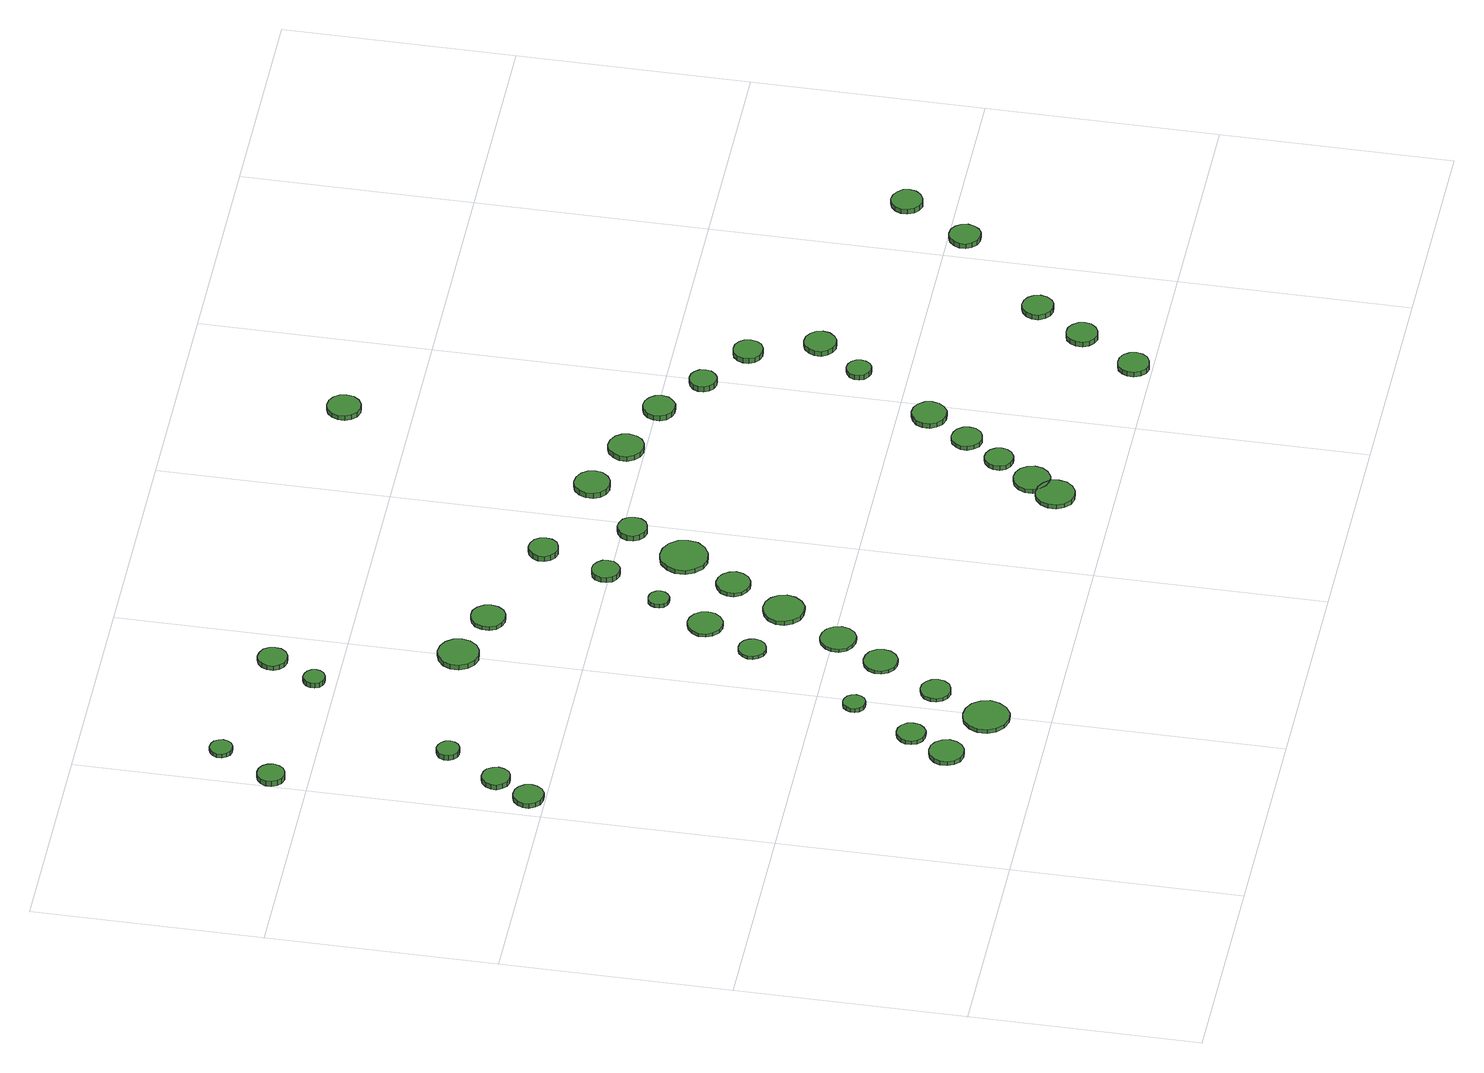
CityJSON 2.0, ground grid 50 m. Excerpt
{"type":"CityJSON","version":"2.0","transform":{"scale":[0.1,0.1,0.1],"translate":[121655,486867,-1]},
"CityObjects":{
"tree1":{"type":"SolitaryVegetationObject","attributes":{"function":"something"},"geometry":[{"type":"MultiSurface","lod":"1","boundaries":[[[0,1,2,3,4,5,6,7,8,9,10,11,12,13,14]],[[15,16,17,18,19,20,21,22,23,24,25,26,27,28,29]],[[0,29,28,1]],[[1,28,27,2]],[[2,27,26,3]],[[3,26,25,4]],[[4,25,24,5]],[[5,24,23,6]],[[6,23,22,7]],[[7,22,21,8]],[[8,21,20,9]],[[9,20,19,10]],[[10,19,18,11]],[[11,18,17,12]],[[12,17,16,13]],[[13,16,15,14]],[[14,15,29,0]]]}]},
"tree2":{"type":"SolitaryVegetationObject","attributes":{"function":"something"},"geometry":[{"type":"MultiSurface","lod":"1","boundaries":[[[30,31,32,33,34,35,36,37,38,39,40,41,42,43,44]],[[45,46,47,48,49,50,51,52,53,54,55,56,57,58,59]],[[30,59,58,31]],[[31,58,57,32]],[[32,57,56,33]],[[33,56,55,34]],[[34,55,54,35]],[[35,54,53,36]],[[36,53,52,37]],[[37,52,51,38]],[[38,51,50,39]],[[39,50,49,40]],[[40,49,48,41]],[[41,48,47,42]],[[42,47,46,43]],[[43,46,45,44]],[[44,45,59,30]]]}]},
"tree3":{"type":"SolitaryVegetationObject","attributes":{"function":"something"},"geometry":[{"type":"MultiSurface","lod":"1","boundaries":[[[60,61,62,63,64,65,66,67,68,69,70,71,72,73,74]],[[75,76,77,78,79,80,81,82,83,84,85,86,87,88,89]],[[60,89,88,61]],[[61,88,87,62]],[[62,87,86,63]],[[63,86,85,64]],[[64,85,84,65]],[[65,84,83,66]],[[66,83,82,67]],[[67,82,81,68]],[[68,81,80,69]],[[69,80,79,70]],[[70,79,78,71]],[[71,78,77,72]],[[72,77,76,73]],[[73,76,75,74]],[[74,75,89,60]]]}]},
"tree4":{"type":"SolitaryVegetationObject","attributes":{"function":"something"},"geometry":[{"type":"MultiSurface","lod":"1","boundaries":[[[90,91,92,93,94,95,96,97,98,99,100,101,102,103,104]],[[105,106,107,108,109,110,111,112,113,114,115,116,117,118,119]],[[90,119,118,91]],[[91,118,117,92]],[[92,117,116,93]],[[93,116,115,94]],[[94,115,114,95]],[[95,114,113,96]],[[96,113,112,97]],[[97,112,111,98]],[[98,111,110,99]],[[99,110,109,100]],[[100,109,108,101]],[[101,108,107,102]],[[102,107,106,103]],[[103,106,105,104]],[[104,105,119,90]]]}]},
"tree5":{"type":"SolitaryVegetationObject","attributes":{"function":"something"},"geometry":[{"type":"MultiSurface","lod":"1","boundaries":[[[120,121,122,123,124,125,126,127,128,129,130,131,132,133,134]],[[135,136,137,138,139,140,141,142,143,144,145,146,147,148,149]],[[120,149,148,121]],[[121,148,147,122]],[[122,147,146,123]],[[123,146,145,124]],[[124,145,144,125]],[[125,144,143,126]],[[126,143,142,127]],[[127,142,141,128]],[[128,141,140,129]],[[129,140,139,130]],[[130,139,138,131]],[[131,138,137,132]],[[132,137,136,133]],[[133,136,135,134]],[[134,135,149,120]]]}]},
"tree6":{"type":"SolitaryVegetationObject","attributes":{"function":"something"},"geometry":[{"type":"MultiSurface","lod":"1","boundaries":[[[150,151,152,153,154,155,156,157,158,159,160,161,162,163,164]],[[165,166,167,168,169,170,171,172,173,174,175,176,177,178,179]],[[150,179,178,151]],[[151,178,177,152]],[[152,177,176,153]],[[153,176,175,154]],[[154,175,174,155]],[[155,174,173,156]],[[156,173,172,157]],[[157,172,171,158]],[[158,171,170,159]],[[159,170,169,160]],[[160,169,168,161]],[[161,168,167,162]],[[162,167,166,163]],[[163,166,165,164]],[[164,165,179,150]]]}]},
"tree7":{"type":"SolitaryVegetationObject","attributes":{"function":"something"},"geometry":[{"type":"MultiSurface","lod":"1","boundaries":[[[180,181,182,183,184,185,186,187,188,189,190,191,192,193,194]],[[195,196,197,198,199,200,201,202,203,204,205,206,207,208,209]],[[180,209,208,181]],[[181,208,207,182]],[[182,207,206,183]],[[183,206,205,184]],[[184,205,204,185]],[[185,204,203,186]],[[186,203,202,187]],[[187,202,201,188]],[[188,201,200,189]],[[189,200,199,190]],[[190,199,198,191]],[[191,198,197,192]],[[192,197,196,193]],[[193,196,195,194]],[[194,195,209,180]]]}]},
"tree8":{"type":"SolitaryVegetationObject","attributes":{"function":"something"},"geometry":[{"type":"MultiSurface","lod":"1","boundaries":[[[210,211,212,213,214,215,216,217,218,219,220,221,222,223,224]],[[225,226,227,228,229,230,231,232,233,234,235,236,237,238,239]],[[210,239,238,211]],[[211,238,237,212]],[[212,237,236,213]],[[213,236,235,214]],[[214,235,234,215]],[[215,234,233,216]],[[216,233,232,217]],[[217,232,231,218]],[[218,231,230,219]],[[219,230,229,220]],[[220,229,228,221]],[[221,228,227,222]],[[222,227,226,223]],[[223,226,225,224]],[[224,225,239,210]]]}]},
"tree9":{"type":"SolitaryVegetationObject","attributes":{"function":"something"},"geometry":[{"type":"MultiSurface","lod":"1","boundaries":[[[240,241,242,243,244,245,246,247,248,249,250,251,252,253,254]],[[255,256,257,258,259,260,261,262,263,264,265,266,267,268,269]],[[240,269,268,241]],[[241,268,267,242]],[[242,267,266,243]],[[243,266,265,244]],[[244,265,264,245]],[[245,264,263,246]],[[246,263,262,247]],[[247,262,261,248]],[[248,261,260,249]],[[249,260,259,250]],[[250,259,258,251]],[[251,258,257,252]],[[252,257,256,253]],[[253,256,255,254]],[[254,255,269,240]]]}]},
"tree10":{"type":"SolitaryVegetationObject","attributes":{"function":"something"},"geometry":[{"type":"MultiSurface","lod":"1","boundaries":[[[270,271,272,273,274,275,276,277,278,279,280,281,282,283,284]],[[285,286,287,288,289,290,291,292,293,294,295,296,297,298,299]],[[270,299,298,271]],[[271,298,297,272]],[[272,297,296,273]],[[273,296,295,274]],[[274,295,294,275]],[[275,294,293,276]],[[276,293,292,277]],[[277,292,291,278]],[[278,291,290,279]],[[279,290,289,280]],[[280,289,288,281]],[[281,288,287,282]],[[282,287,286,283]],[[283,286,285,284]],[[284,285,299,270]]]}]},
"tree11":{"type":"SolitaryVegetationObject","attributes":{"function":"something"},"geometry":[{"type":"MultiSurface","lod":"1","boundaries":[[[300,301,302,303,304,305,306,307,308,309,310,311,312,313,314]],[[315,316,317,318,319,320,321,322,323,324,325,326,327,328,329]],[[300,329,328,301]],[[301,328,327,302]],[[302,327,326,303]],[[303,326,325,304]],[[304,325,324,305]],[[305,324,323,306]],[[306,323,322,307]],[[307,322,321,308]],[[308,321,320,309]],[[309,320,319,310]],[[310,319,318,311]],[[311,318,317,312]],[[312,317,316,313]],[[313,316,315,314]],[[314,315,329,300]]]}]},
"tree12":{"type":"SolitaryVegetationObject","attributes":{"function":"something"},"geometry":[{"type":"MultiSurface","lod":"1","boundaries":[[[330,331,332,333,334,335,336,337,338,339,340,341,342,343,344]],[[345,346,347,348,349,350,351,352,353,354,355,356,357,358,359]],[[330,359,358,331]],[[331,358,357,332]],[[332,357,356,333]],[[333,356,355,334]],[[334,355,354,335]],[[335,354,353,336]],[[336,353,352,337]],[[337,352,351,338]],[[338,351,350,339]],[[339,350,349,340]],[[340,349,348,341]],[[341,348,347,342]],[[342,347,346,343]],[[343,346,345,344]],[[344,345,359,330]]]}]},
"tree13":{"type":"SolitaryVegetationObject","attributes":{"function":"something"},"geometry":[{"type":"MultiSurface","lod":"1","boundaries":[[[360,361,362,363,364,365,366,367,368,369,370,371,372,373,374]],[[375,376,377,378,379,380,381,382,383,384,385,386,387,388,389]],[[360,389,388,361]],[[361,388,387,362]],[[362,387,386,363]],[[363,386,385,364]],[[364,385,384,365]],[[365,384,383,366]],[[366,383,382,367]],[[367,382,381,368]],[[368,381,380,369]],[[369,380,379,370]],[[370,379,378,371]],[[371,378,377,372]],[[372,377,376,373]],[[373,376,375,374]],[[374,375,389,360]]]}]},
"tree14":{"type":"SolitaryVegetationObject","attributes":{"function":"something"},"geometry":[{"type":"MultiSurface","lod":"1","boundaries":[[[390,391,392,393,394,395,396,397,398,399,400,401,402,403,404]],[[405,406,407,408,409,410,411,412,413,414,415,416,417,418,419]],[[390,419,418,391]],[[391,418,417,392]],[[392,417,416,393]],[[393,416,415,394]],[[394,415,414,395]],[[395,414,413,396]],[[396,413,412,397]],[[397,412,411,398]],[[398,411,410,399]],[[399,410,409,400]],[[400,409,408,401]],[[401,408,407,402]],[[402,407,406,403]],[[403,406,405,404]],[[404,405,419,390]]]}]},
"tree15":{"type":"SolitaryVegetationObject","attributes":{"function":"something"},"geometry":[{"type":"MultiSurface","lod":"1","boundaries":[[[420,421,422,423,424,425,426,427,428,429,430,431,432,433,434]],[[435,436,437,438,439,440,441,442,443,444,445,446,447,448,449]],[[420,449,448,421]],[[421,448,447,422]],[[422,447,446,423]],[[423,446,445,424]],[[424,445,444,425]],[[425,444,443,426]],[[426,443,442,427]],[[427,442,441,428]],[[428,441,440,429]],[[429,440,439,430]],[[430,439,438,431]],[[431,438,437,432]],[[432,437,436,433]],[[433,436,435,434]],[[434,435,449,420]]]}]},
"tree16":{"type":"SolitaryVegetationObject","attributes":{"function":"something"},"geometry":[{"type":"MultiSurface","lod":"1","boundaries":[[[450,451,452,453,454,455,456,457,458,459,460,461,462,463,464]],[[465,466,467,468,469,470,471,472,473,474,475,476,477,478,479]],[[450,479,478,451]],[[451,478,477,452]],[[452,477,476,453]],[[453,476,475,454]],[[454,475,474,455]],[[455,474,473,456]],[[456,473,472,457]],[[457,472,471,458]],[[458,471,470,459]],[[459,470,469,460]],[[460,469,468,461]],[[461,468,467,462]],[[462,467,466,463]],[[463,466,465,464]],[[464,465,479,450]]]}]},
"tree17":{"type":"SolitaryVegetationObject","attributes":{"function":"something"},"geometry":[{"type":"MultiSurface","lod":"1","boundaries":[[[480,481,482,483,484,485,486,487,488,489,490,491,492,493,494]],[[495,496,497,498,499,500,501,502,503,504,505,506,507,508,509]],[[480,509,508,481]],[[481,508,507,482]],[[482,507,506,483]],[[483,506,505,484]],[[484,505,504,485]],[[485,504,503,486]],[[486,503,502,487]],[[487,502,501,488]],[[488,501,500,489]],[[489,500,499,490]],[[490,499,498,491]],[[491,498,497,492]],[[492,497,496,493]],[[493,496,495,494]],[[494,495,509,480]]]}]},
"tree18":{"type":"SolitaryVegetationObject","attributes":{"function":"something"},"geometry":[{"type":"MultiSurface","lod":"1","boundaries":[[[510,511,512,513,514,515,516,517,518,519,520,521,522,523,524]],[[525,526,527,528,529,530,531,532,533,534,535,536,537,538,539]],[[510,539,538,511]],[[511,538,537,512]],[[512,537,536,513]],[[513,536,535,514]],[[514,535,534,515]],[[515,534,533,516]],[[516,533,532,517]],[[517,532,531,518]],[[518,531,530,519]],[[519,530,529,520]],[[520,529,528,521]],[[521,528,527,522]],[[522,527,526,523]],[[523,526,525,524]],[[524,525,539,510]]]}]},
"tree19":{"type":"SolitaryVegetationObject","attributes":{"function":"something"},"geometry":[{"type":"MultiSurface","lod":"1","boundaries":[[[540,541,542,543,544,545,546,547,548,549,550,551,552,553,554]],[[555,556,557,558,559,560,561,562,563,564,565,566,567,568,569]],[[540,569,568,541]],[[541,568,567,542]],[[542,567,566,543]],[[543,566,565,544]],[[544,565,564,545]],[[545,564,563,546]],[[546,563,562,547]],[[547,562,561,548]],[[548,561,560,549]],[[549,560,559,550]],[[550,559,558,551]],[[551,558,557,552]],[[552,557,556,553]],[[553,556,555,554]],[[554,555,569,540]]]}]},
"tree20":{"type":"SolitaryVegetationObject","attributes":{"function":"something"},"geometry":[{"type":"MultiSurface","lod":"1","boundaries":[[[570,571,572,573,574,575,576,577,578,579,580,581,582,583,584]],[[585,586,587,588,589,590,591,592,593,594,595,596,597,598,599]],[[570,599,598,571]],[[571,598,597,572]],[[572,597,596,573]],[[573,596,595,574]],[[574,595,594,575]],[[575,594,593,576]],[[576,593,592,577]],[[577,592,591,578]],[[578,591,590,579]],[[579,590,589,580]],[[580,589,588,581]],[[581,588,587,582]],[[582,587,586,583]],[[583,586,585,584]],[[584,585,599,570]]]}]},
"tree21":{"type":"SolitaryVegetationObject","attributes":{"function":"something"},"geometry":[{"type":"MultiSurface","lod":"1","boundaries":[[[600,601,602,603,604,605,606,607,608,609,610,611,612,613,614]],[[615,616,617,618,619,620,621,622,623,624,625,626,627,628,629]],[[600,629,628,601]],[[601,628,627,602]],[[602,627,626,603]],[[603,626,625,604]],[[604,625,624,605]],[[605,624,623,606]],[[606,623,622,607]],[[607,622,621,608]],[[608,621,620,609]],[[609,620,619,610]],[[610,619,618,611]],[[611,618,617,612]],[[612,617,616,613]],[[613,616,615,614]],[[614,615,629,600]]]}]},
"tree22":{"type":"SolitaryVegetationObject","attributes":{"function":"something"},"geometry":[{"type":"MultiSurface","lod":"1","boundaries":[[[630,631,632,633,634,635,636,637,638,639,640,641,642,643,644]],[[645,646,647,648,649,650,651,652,653,654,655,656,657,658,659]],[[630,659,658,631]],[[631,658,657,632]],[[632,657,656,633]],[[633,656,655,634]],[[634,655,654,635]],[[635,654,653,636]],[[636,653,652,637]],[[637,652,651,638]],[[638,651,650,639]],[[639,650,649,640]],[[640,649,648,641]],[[641,648,647,642]],[[642,647,646,643]],[[643,646,645,644]],[[644,645,659,630]]]}]},
"tree23":{"type":"SolitaryVegetationObject","attributes":{"function":"something"},"geometry":[{"type":"MultiSurface","lod":"1","boundaries":[[[660,661,662,663,664,665,666,667,668,669,670,671,672,673,674]],[[675,676,677,678,679,680,681,682,683,684,685,686,687,688,689]],[[660,689,688,661]],[[661,688,687,662]],[[662,687,686,663]],[[663,686,685,664]],[[664,685,684,665]],[[665,684,683,666]],[[666,683,682,667]],[[667,682,681,668]],[[668,681,680,669]],[[669,680,679,670]],[[670,679,678,671]],[[671,678,677,672]],[[672,677,676,673]],[[673,676,675,674]],[[674,675,689,660]]]}]},
"tree24":{"type":"SolitaryVegetationObject","attributes":{"function":"something"},"geometry":[{"type":"MultiSurface","lod":"1","boundaries":[[[690,691,692,693,694,695,696,697,698,699,700,701,702,703,704]],[[705,706,707,708,709,710,711,712,713,714,715,716,717,718,719]],[[690,719,718,691]],[[691,718,717,692]],[[692,717,716,693]],[[693,716,715,694]],[[694,715,714,695]],[[695,714,713,696]],[[696,713,712,697]],[[697,712,711,698]],[[698,711,710,699]],[[699,710,709,700]],[[700,709,708,701]],[[701,708,707,702]],[[702,707,706,703]],[[703,706,705,704]],[[704,705,719,690]]]}]},
"tree25":{"type":"SolitaryVegetationObject","attributes":{"function":"something"},"geometry":[{"type":"MultiSurface","lod":"1","boundaries":[[[720,721,722,723,724,725,726,727,728,729,730,731,732,733,734]],[[735,736,737,738,739,740,741,742,743,744,745,746,747,748,749]],[[720,749,748,721]],[[721,748,747,722]],[[722,747,746,723]],[[723,746,745,724]],[[724,745,744,725]],[[725,744,743,726]],[[726,743,742,727]],[[727,742,741,728]],[[728,741,740,729]],[[729,740,739,730]],[[730,739,738,731]],[[731,738,737,732]],[[732,737,736,733]],[[733,736,735,734]],[[734,735,749,720]]]}]},
"tree26":{"type":"SolitaryVegetationObject","attributes":{"function":"something"},"geometry":[{"type":"MultiSurface","lod":"1","boundaries":[[[750,751,752,753,754,755,756,757,758,759,760,761,762,763,764]],[[765,766,767,768,769,770,771,772,773,774,775,776,777,778,779]],[[750,779,778,751]],[[751,778,777,752]],[[752,777,776,753]],[[753,776,775,754]],[[754,775,774,755]],[[755,774,773,756]],[[756,773,772,757]],[[757,772,771,758]],[[758,771,770,759]],[[759,770,769,760]],[[760,769,768,761]],[[761,768,767,762]],[[762,767,766,763]],[[763,766,765,764]],[[764,765,779,750]]]}]},
"tree27":{"type":"SolitaryVegetationObject","attributes":{"function":"something"},"geometry":[{"type":"MultiSurface","lod":"1","boundaries":[[[780,781,782,783,784,785,786,787,788,789,790,791,792,793,794]],[[795,796,797,798,799,800,801,802,803,804,805,806,807,808,809]],[[780,809,808,781]],[[781,808,807,782]],[[782,807,806,783]],[[783,806,805,784]],[[784,805,804,785]],[[785,804,803,786]],[[786,803,802,787]],[[787,802,801,788]],[[788,801,800,789]],[[789,800,799,790]],[[790,799,798,791]],[[791,798,797,792]],[[792,797,796,793]],[[793,796,795,794]],[[794,795,809,780]]]}]},
"tree28":{"type":"SolitaryVegetationObject","attributes":{"function":"something"},"geometry":[{"type":"MultiSurface","lod":"1","boundaries":[[[810,811,812,813,814,815,816,817,818,819,820,821,822,823,824]],[[825,826,827,828,829,830,831,832,833,834,835,836,837,838,839]],[[810,839,838,811]],[[811,838,837,812]],[[812,837,836,813]],[[813,836,835,814]],[[814,835,834,815]],[[815,834,833,816]],[[816,833,832,817]],[[817,832,831,818]],[[818,831,830,819]],[[819,830,829,820]],[[820,829,828,821]],[[821,828,827,822]],[[822,827,826,823]],[[823,826,825,824]],[[824,825,839,810]]]}]},
"tree29":{"type":"SolitaryVegetationObject","attributes":{"function":"something"},"geometry":[{"type":"MultiSurface","lod":"1","boundaries":[[[840,841,842,843,844,845,846,847,848,849,850,851,852,853,854]],[[855,856,857,858,859,860,861,862,863,864,865,866,867,868,869]],[[840,869,868,841]],[[841,868,867,842]],[[842,867,866,843]],[[843,866,865,844]],[[844,865,864,845]],[[845,864,863,846]],[[846,863,862,847]],[[847,862,861,848]],[[848,861,860,849]],[[849,860,859,850]],[[850,859,858,851]],[[851,858,857,852]],[[852,857,856,853]],[[853,856,855,854]],[[854,855,869,840]]]}]},
"tree30":{"type":"SolitaryVegetationObject","attributes":{"function":"something"},"geometry":[{"type":"MultiSurface","lod":"1","boundaries":[[[870,871,872,873,874,875,876,877,878,879,880,881,882,883,884]],[[885,886,887,888,889,890,891,892,893,894,895,896,897,898,899]],[[870,899,898,871]],[[871,898,897,872]],[[872,897,896,873]],[[873,896,895,874]],[[874,895,894,875]],[[875,894,893,876]],[[876,893,892,877]],[[877,892,891,878]],[[878,891,890,879]],[[879,890,889,880]],[[880,889,888,881]],[[881,888,887,882]],[[882,887,886,883]],[[883,886,885,884]],[[884,885,899,870]]]}]},
"tree31":{"type":"SolitaryVegetationObject","attributes":{"function":"something"},"geometry":[{"type":"MultiSurface","lod":"1","boundaries":[[[900,901,902,903,904,905,906,907,908,909,910,911,912,913,914]],[[915,916,917,918,919,920,921,922,923,924,925,926,927,928,929]],[[900,929,928,901]],[[901,928,927,902]],[[902,927,926,903]],[[903,926,925,904]],[[904,925,924,905]],[[905,924,923,906]],[[906,923,922,907]],[[907,922,921,908]],[[908,921,920,909]],[[909,920,919,910]],[[910,919,918,911]],[[911,918,917,912]],[[912,917,916,913]],[[913,916,915,914]],[[914,915,929,900]]]}]},
"tree32":{"type":"SolitaryVegetationObject","attributes":{"function":"something"},"geometry":[{"type":"MultiSurface","lod":"1","boundaries":[[[930,931,932,933,934,935,936,937,938,939,940,941,942,943,944]],[[945,946,947,948,949,950,951,952,953,954,955,956,957,958,959]],[[930,959,958,931]],[[931,958,957,932]],[[932,957,956,933]],[[933,956,955,934]],[[934,955,954,935]],[[935,954,953,936]],[[936,953,952,937]],[[937,952,951,938]],[[938,951,950,939]],[[939,950,949,940]],[[940,949,948,941]],[[941,948,947,942]],[[942,947,946,943]],[[943,946,945,944]],[[944,945,959,930]]]}]},
"tree33":{"type":"SolitaryVegetationObject","attributes":{"function":"something"},"geometry":[{"type":"MultiSurface","lod":"1","boundaries":[[[960,961,962,963,964,965,966,967,968,969,970,971,972,973,974]],[[975,976,977,978,979,980,981,982,983,984,985,986,987,988,989]],[[960,989,988,961]],[[961,988,987,962]],[[962,987,986,963]],[[963,986,985,964]],[[964,985,984,965]],[[965,984,983,966]],[[966,983,982,967]],[[967,982,981,968]],[[968,981,980,969]],[[969,980,979,970]],[[970,979,978,971]],[[971,978,977,972]],[[972,977,976,973]],[[973,976,975,974]],[[974,975,989,960]]]}]},
"tree34":{"type":"SolitaryVegetationObject","attributes":{"function":"something"},"geometry":[{"type":"MultiSurface","lod":"1","boundaries":[[[990,991,992,993,994,995,996,997,998,999,1000,1001,1002,1003,1004]],[[1005,1006,1007,1008,1009,1010,1011,1012,1013,1014,1015,1016,1017,1018,1019]],[[990,1019,1018,991]],[[991,1018,1017,992]],[[992,1017,1016,993]],[[993,1016,1015,994]],[[994,1015,1014,995]],[[995,1014,1013,996]],[[996,1013,1012,997]],[[997,1012,1011,998]],[[998,1011,1010,999]],[[999,1010,1009,1000]],[[1000,1009,1008,1001]],[[1001,1008,1007,1002]],[[1002,1007,1006,1003]],[[1003,1006,1005,1004]],[[1004,1005,1019,990]]]}]},
"tree35":{"type":"SolitaryVegetationObject","attributes":{"function":"something"},"geometry":[{"type":"MultiSurface","lod":"1","boundaries":[[[1020,1021,1022,1023,1024,1025,1026,1027,1028,1029,1030,1031,1032,1033,1034]],[[1035,1036,1037,1038,1039,1040,1041,1042,1043,1044,1045,1046,1047,1048,1049]],[[1020,1049,1048,1021]],[[1021,1048,1047,1022]],[[1022,1047,1046,1023]],[[1023,1046,1045,1024]],[[1024,1045,1044,1025]],[[1025,1044,1043,1026]],[[1026,1043,1042,1027]],[[1027,1042,1041,1028]],[[1028,1041,1040,1029]],[[1029,1040,1039,1030]],[[1030,1039,1038,1031]],[[1031,1038,1037,1032]],[[1032,1037,1036,1033]],[[1033,1036,1035,1034]],[[1034,1035,1049,1020]]]}]},
"tree36":{"type":"SolitaryVegetationObject","attributes":{"function":"something"},"geometry":[{"type":"MultiSurface","lod":"1","boundaries":[[[1050,1051,1052,1053,1054,1055,1056,1057,1058,1059,1060,1061,1062,1063,1064]],[[1065,1066,1067,1068,1069,1070,1071,1072,1073,1074,1075,1076,1077,1078,1079]],[[1050,1079,1078,1051]],[[1051,1078,1077,1052]],[[1052,1077,1076,1053]],[[1053,1076,1075,1054]],[[1054,1075,1074,1055]],[[1055,1074,1073,1056]],[[1056,1073,1072,1057]],[[1057,1072,1071,1058]],[[1058,1071,1070,1059]],[[1059,1070,1069,1060]],[[1060,1069,1068,1061]],[[1061,1068,1067,1062]],[[1062,1067,1066,1063]],[[1063,1066,1065,1064]],[[1064,1065,1079,1050]]]}]},
"tree37":{"type":"SolitaryVegetationObject","attributes":{"function":"something"},"geometry":[{"type":"MultiSurface","lod":"1","boundaries":[[[1080,1081,1082,1083,1084,1085,1086,1087,1088,1089,1090,1091,1092,1093,1094]],[[1095,1096,1097,1098,1099,1100,1101,1102,1103,1104,1105,1106,1107,1108,1109]],[[1080,1109,1108,1081]],[[1081,1108,1107,1082]],[[1082,1107,1106,1083]],[[1083,1106,1105,1084]],[[1084,1105,1104,1085]],[[1085,1104,1103,1086]],[[1086,1103,1102,1087]],[[1087,1102,1101,1088]],[[1088,1101,1100,1089]],[[1089,1100,1099,1090]],[[1090,1099,1098,1091]],[[1091,1098,1097,1092]],[[1092,1097,1096,1093]],[[1093,1096,1095,1094]],[[1094,1095,1109,1080]]]}]},
"tree38":{"type":"SolitaryVegetationObject","attributes":{"function":"something"},"geometry":[{"type":"MultiSurface","lod":"1","boundaries":[[[1110,1111,1112,1113,1114,1115,1116,1117,1118,1119,1120,1121,1122,1123,1124]],[[1125,1126,1127,1128,1129,1130,1131,1132,1133,1134,1135,1136,1137,1138,1139]],[[1110,1139,1138,1111]],[[1111,1138,1137,1112]],[[1112,1137,1136,1113]],[[1113,1136,1135,1114]],[[1114,1135,1134,1115]],[[1115,1134,1133,1116]],[[1116,1133,1132,1117]],[[1117,1132,1131,1118]],[[1118,1131,1130,1119]],[[1119,1130,1129,1120]],[[1120,1129,1128,1121]],[[1121,1128,1127,1122]],[[1122,1127,1126,1123]],[[1123,1126,1125,1124]],[[1124,1125,1139,1110]]]}]},
"tree39":{"type":"SolitaryVegetationObject","attributes":{"function":"something"},"geometry":[{"type":"MultiSurface","lod":"1","boundaries":[[[1140,1141,1142,1143,1144,1145,1146,1147,1148,1149,1150,1151,1152,1153,1154]],[[1155,1156,1157,1158,1159,1160,1161,1162,1163,1164,1165,1166,1167,1168,1169]],[[1140,1169,1168,1141]],[[1141,1168,1167,1142]],[[1142,1167,1166,1143]],[[1143,1166,1165,1144]],[[1144,1165,1164,1145]],[[1145,1164,1163,1146]],[[1146,1163,1162,1147]],[[1147,1162,1161,1148]],[[1148,1161,1160,1149]],[[1149,1160,1159,1150]],[[1150,1159,1158,1151]],[[1151,1158,1157,1152]],[[1152,1157,1156,1153]],[[1153,1156,1155,1154]],[[1154,1155,1169,1140]]]}]},
"tree40":{"type":"SolitaryVegetationObject","attributes":{"function":"something"},"geometry":[{"type":"MultiSurface","lod":"1","boundaries":[[[1170,1171,1172,1173,1174,1175,1176,1177,1178,1179,1180,1181,1182,1183,1184]],[[1185,1186,1187,1188,1189,1190,1191,1192,1193,1194,1195,1196,1197,1198,1199]],[[1170,1199,1198,1171]],[[1171,1198,1197,1172]],[[1172,1197,1196,1173]],[[1173,1196,1195,1174]],[[1174,1195,1194,1175]],[[1175,1194,1193,1176]],[[1176,1193,1192,1177]],[[1177,1192,1191,1178]],[[1178,1191,1190,1179]],[[1179,1190,1189,1180]],[[1180,1189,1188,1181]],[[1181,1188,1187,1182]],[[1182,1187,1186,1183]],[[1183,1186,1185,1184]],[[1184,1185,1199,1170]]]}]},
"tree41":{"type":"SolitaryVegetationObject","attributes":{"function":"something"},"geometry":[{"type":"MultiSurface","lod":"1","boundaries":[[[1200,1201,1202,1203,1204,1205,1206,1207,1208,1209,1210,1211,1212,1213,1214]],[[1215,1216,1217,1218,1219,1220,1221,1222,1223,1224,1225,1226,1227,1228,1229]],[[1200,1229,1228,1201]],[[1201,1228,1227,1202]],[[1202,1227,1226,1203]],[[1203,1226,1225,1204]],[[1204,1225,1224,1205]],[[1205,1224,1223,1206]],[[1206,1223,1222,1207]],[[1207,1222,1221,1208]],[[1208,1221,1220,1209]],[[1209,1220,1219,1210]],[[1210,1219,1218,1211]],[[1211,1218,1217,1212]],[[1212,1217,1216,1213]],[[1213,1216,1215,1214]],[[1214,1215,1229,1200]]]}]},
"tree42":{"type":"SolitaryVegetationObject","attributes":{"function":"something"},"geometry":[{"type":"MultiSurface","lod":"1","boundaries":[[[1230,1231,1232,1233,1234,1235,1236,1237,1238,1239,1240,1241,1242,1243,1244]],[[1245,1246,1247,1248,1249,1250,1251,1252,1253,1254,1255,1256,1257,1258,1259]],[[1230,1259,1258,1231]],[[1231,1258,1257,1232]],[[1232,1257,1256,1233]],[[1233,1256,1255,1234]],[[1234,1255,1254,1235]],[[1235,1254,1253,1236]],[[1236,1253,1252,1237]],[[1237,1252,1251,1238]],[[1238,1251,1250,1239]],[[1239,1250,1249,1240]],[[1240,1249,1248,1241]],[[1241,1248,1247,1242]],[[1242,1247,1246,1243]],[[1243,1246,1245,1244]],[[1244,1245,1259,1230]]]}]},
"tree43":{"type":"SolitaryVegetationObject","attributes":{"function":"something"},"geometry":[{"type":"MultiSurface","lod":"1","boundaries":[[[1260,1261,1262,1263,1264,1265,1266,1267,1268,1269,1270,1271,1272,1273,1274]],[[1275,1276,1277,1278,1279,1280,1281,1282,1283,1284,1285,1286,1287,1288,1289]],[[1260,1289,1288,1261]],[[1261,1288,1287,1262]],[[1262,1287,1286,1263]],[[1263,1286,1285,1264]],[[1264,1285,1284,1265]],[[1265,1284,1283,1266]],[[1266,1283,1282,1267]],[[1267,1282,1281,1268]],[[1268,1281,1280,1269]],[[1269,1280,1279,1270]],[[1270,1279,1278,1271]],[[1271,1278,1277,1272]],[[1272,1277,1276,1273]],[[1273,1276,1275,1274]],[[1274,1275,1289,1260]]]}]}
},
"vertices":[
[91,1036,17],[88,1050,17],[80,1061,17],[68,1068,17],[54,1069,17],[41,1065,17],[31,1056,17],[25,1043,17],[25,1030,17],[31,1017,17],[41,1008,17],[54,1004,17],[68,1005,17],[80,1012,17],[88,1023,17],[88,1023,6],[80,1012,6],[68,1005,6],[54,1004,6],[41,1008,6],[31,1017,6],[25,1030,6],[25,1043,6],[31,1056,6],[41,1065,6],[54,1069,6],[68,1068,6],[80,1061,6],[88,1050,6],[91,1036,6],
[395,199,16],[391,214,16],[382,227,16],[369,235,16],[353,236,16],[338,231,16],[326,221,16],[320,207,16],[320,191,16],[326,177,16],[338,166,16],[353,161,16],[369,163,16],[382,171,16],[391,183,16],[391,183,6],[382,171,6],[369,163,6],[353,161,6],[338,166,6],[326,177,6],[320,191,6],[320,207,6],[326,221,6],[338,231,6],[353,236,6],[369,235,6],[382,227,6],[391,214,6],[395,199,6],
[135,1114,18],[132,1126,18],[125,1137,18],[114,1143,18],[101,1145,18],[89,1141,18],[80,1132,18],[74,1120,18],[74,1108,18],[80,1096,18],[89,1087,18],[101,1084,18],[114,1085,18],[125,1091,18],[132,1102,18],[132,1102,6],[125,1091,6],[114,1085,6],[101,1084,6],[89,1087,6],[80,1096,6],[74,1108,6],[74,1120,6],[80,1132,6],[89,1141,6],[101,1145,6],[114,1143,6],[125,1137,6],[132,1126,6],[135,1114,6],
[436,283,16],[434,296,16],[426,306,16],[415,313,16],[402,314,16],[390,310,16],[380,301,16],[375,290,16],[375,277,16],[380,265,16],[390,256,16],[402,252,16],[415,253,16],[426,260,16],[434,270,16],[434,270,7],[426,260,7],[415,253,7],[402,252,7],[390,256,7],[380,265,7],[375,277,7],[375,290,7],[380,301,7],[390,310,7],[402,314,7],[415,313,7],[426,306,7],[434,296,7],[436,283,7],
[61,1581,19],[58,1593,19],[51,1603,19],[40,1609,19],[28,1610,19],[16,1606,19],[7,1598,19],[2,1587,19],[2,1575,19],[7,1563,19],[16,1555,19],[28,1551,19],[40,1553,19],[51,1559,19],[58,1569,19],[58,1569,6],[51,1559,6],[40,1553,6],[28,1551,6],[16,1555,6],[7,1563,6],[2,1575,6],[2,1587,6],[7,1598,6],[16,1606,6],[28,1610,6],[40,1609,6],[51,1603,6],[58,1593,6],[61,1581,6],
[540,138,15],[535,158,15],[523,175,15],[505,185,15],[485,187,15],[465,181,15],[450,167,15],[441,148,15],[441,127,15],[450,109,15],[465,95,15],[485,88,15],[505,90,15],[523,101,15],[535,118,15],[535,118,6],[523,101,6],[505,90,6],[485,88,6],[465,95,6],[450,109,6],[441,127,6],[441,148,6],[450,167,6],[465,181,6],[485,187,6],[505,185,6],[523,175,6],[535,158,6],[540,138,6],
[196,1228,24],[194,1238,24],[188,1246,24],[179,1251,24],[169,1253,24],[159,1249,24],[151,1243,24],[147,1233,24],[147,1223,24],[151,1214,24],[159,1207,24],[169,1204,24],[179,1205,24],[188,1210,24],[194,1218,24],[194,1218,11],[188,1210,11],[179,1205,11],[169,1204,11],[159,1207,11],[151,1214,11],[147,1223,11],[147,1233,11],[151,1243,11],[159,1249,11],[169,1253,11],[179,1251,11],[188,1246,11],[194,1238,11],[196,1228,11],
[507,418,17],[505,428,17],[499,436,17],[490,441,17],[481,442,17],[471,439,17],[464,432,17],[460,423,17],[460,413,17],[464,404,17],[471,397,17],[481,394,17],[490,395,17],[499,400,17],[505,408,17],[505,408,7],[499,400,7],[490,395,7],[481,394,7],[471,397,7],[464,404,7],[460,413,7],[460,423,7],[464,432,7],[471,439,7],[481,442,7],[490,441,7],[499,436,7],[505,428,7],[507,418,7],
[126,1699,16],[124,1709,16],[118,1718,16],[109,1723,16],[99,1724,16],[89,1721,16],[82,1714,16],[77,1704,16],[77,1694,16],[82,1685,16],[89,1678,16],[99,1675,16],[109,1676,16],[118,1681,16],[124,1689,16],[124,1689,6],[118,1681,6],[109,1676,6],[99,1675,6],[89,1678,6],[82,1685,6],[77,1694,6],[77,1704,6],[82,1714,6],[89,1721,6],[99,1724,6],[109,1723,6],[118,1718,6],[124,1709,6],[126,1699,6],
[589,258,16],[586,271,16],[578,282,16],[566,289,16],[553,290,16],[540,286,16],[530,277,16],[524,264,16],[524,251,16],[530,238,16],[540,229,16],[553,225,16],[566,227,16],[578,233,16],[586,244,16],[586,244,7],[578,233,7],[566,227,7],[553,225,7],[540,229,7],[530,238,7],[524,251,7],[524,264,7],[530,277,7],[540,286,7],[553,290,7],[566,289,7],[578,282,7],[586,271,7],[589,258,7],
[669,388,15],[666,403,15],[657,416,15],[643,423,15],[628,425,15],[614,420,15],[602,410,15],[596,396,15],[596,381,15],[602,367,15],[614,356,15],[628,352,15],[643,353,15],[657,361,15],[666,373,15],[666,373,7],[657,361,7],[643,353,7],[628,352,7],[614,356,7],[602,367,7],[596,381,7],[596,396,7],[602,410,7],[614,420,7],[628,425,7],[643,423,7],[657,416,7],[666,403,7],[669,388,7],
[655,661,16],[652,673,16],[645,683,16],[634,689,16],[622,690,16],[610,687,16],[601,678,16],[596,667,16],[596,655,16],[601,644,16],[610,635,16],[622,631,16],[634,633,16],[645,639,16],[652,649,16],[652,649,8],[645,639,8],[634,633,8],[622,631,8],[610,635,8],[601,644,8],[596,655,8],[596,667,8],[601,678,8],[610,687,8],[622,690,8],[634,689,8],[645,683,8],[652,673,8],[655,661,8],
[384,1547,22],[382,1557,22],[376,1565,22],[367,1570,22],[357,1571,22],[348,1568,22],[341,1561,22],[337,1552,22],[337,1542,22],[341,1533,22],[348,1527,22],[357,1524,22],[367,1525,22],[376,1530,22],[382,1538,22],[382,1538,10],[376,1530,10],[367,1525,10],[357,1524,10],[348,1527,10],[341,1533,10],[337,1542,10],[337,1552,10],[341,1561,10],[348,1568,10],[357,1571,10],[367,1570,10],[376,1565,10],[382,1557,10],[384,1547,10],
[729,489,15],[725,505,15],[716,518,15],[702,526,15],[686,528,15],[671,523,15],[659,512,15],[652,497,15],[652,481,15],[659,466,15],[671,456,15],[686,451,15],[702,452,15],[716,460,15],[725,473,15],[725,473,7],[716,460,7],[702,452,7],[686,451,7],[671,456,7],[659,466,7],[652,481,7],[652,497,7],[659,512,7],[671,523,7],[686,528,7],[702,526,7],[716,518,7],[725,505,7],[729,489,7],
[544,1265,18],[540,1283,18],[529,1298,18],[513,1307,18],[494,1309,18],[477,1303,18],[463,1291,18],[455,1274,18],[455,1256,18],[463,1239,18],[477,1226,18],[494,1221,18],[513,1223,18],[529,1232,18],[540,1247,18],[540,1247,6],[529,1232,6],[513,1223,6],[494,1221,6],[477,1226,6],[463,1239,6],[455,1256,6],[455,1274,6],[463,1291,6],[477,1303,6],[494,1309,6],[513,1307,6],[529,1298,6],[540,1283,6],[544,1265,6],
[448,1646,17],[446,1659,17],[438,1670,17],[426,1676,17],[413,1678,17],[400,1674,17],[391,1665,17],[385,1653,17],[385,1639,17],[391,1627,17],[400,1618,17],[413,1614,17],[426,1616,17],[438,1622,17],[446,1633,17],[446,1633,6],[438,1622,6],[426,1616,6],[413,1614,6],[400,1618,6],[391,1627,6],[385,1639,6],[385,1653,6],[391,1665,6],[400,1674,6],[413,1678,6],[426,1676,6],[438,1670,6],[446,1659,6],[448,1646,6],
[728,773,15],[725,788,15],[716,801,15],[702,809,15],[687,811,15],[672,806,15],[660,795,15],[653,781,15],[653,765,15],[660,751,15],[672,740,15],[687,735,15],[702,737,15],[716,745,15],[725,758,15],[725,758,7],[716,745,7],[702,737,7],[687,735,7],[672,740,7],[660,751,7],[653,765,7],[653,781,7],[660,795,7],[672,806,7],[687,811,7],[702,809,7],[716,801,7],[725,788,7],[728,773,7],
[810,619,17],[806,637,17],[795,652,17],[779,661,17],[760,663,17],[743,657,17],[729,645,17],[721,628,17],[721,610,17],[729,593,17],[743,580,17],[760,575,17],[779,576,17],[795,586,17],[806,601,17],[806,601,7],[795,586,7],[779,576,7],[760,575,7],[743,580,7],[729,593,7],[721,610,7],[721,628,7],[729,645,7],[743,657,7],[760,663,7],[779,661,7],[795,652,7],[806,637,7],[810,619,7],
[669,1225,16],[666,1240,16],[657,1253,16],[644,1261,16],[628,1262,16],[614,1257,16],[602,1247,16],[596,1233,16],[596,1217,16],[602,1203,16],[614,1193,16],[628,1188,16],[644,1190,16],[657,1197,16],[666,1210,16],[666,1210,6],[657,1197,6],[644,1190,6],[628,1188,6],[614,1193,6],[602,1203,6],[596,1217,6],[596,1233,6],[602,1247,6],[614,1257,6],[628,1262,6],[644,1261,6],[657,1253,6],[666,1240,6],[669,1225,6],
[779,884,15],[777,893,15],[771,901,15],[763,905,15],[754,906,15],[744,904,15],[737,897,15],[734,889,15],[734,879,15],[737,870,15],[744,864,15],[754,861,15],[763,862,15],[771,867,15],[777,874,15],[777,874,6],[771,867,6],[763,862,6],[754,861,6],[744,864,6],[737,870,6],[734,879,6],[734,889,6],[737,897,6],[744,904,6],[754,906,6],[763,905,6],[771,901,6],[777,893,6],[779,884,6],
[871,739,15],[867,753,15],[858,766,15],[845,773,15],[830,775,15],[816,770,15],[804,760,15],[798,746,15],[798,731,15],[804,717,15],[816,707,15],[830,702,15],[845,704,15],[858,711,15],[867,724,15],[867,724,6],[858,711,6],[845,704,6],[830,702,6],[816,707,6],[804,717,6],[798,731,6],[798,746,6],[804,760,6],[816,770,6],[830,775,6],[845,773,6],[858,766,6],[867,753,6],[871,739,6],
[856,1009,19],[854,1021,19],[846,1031,19],[835,1038,19],[823,1039,19],[811,1035,19],[802,1027,19],[797,1015,19],[797,1003,19],[802,991,19],[811,983,19],[823,979,19],[835,980,19],[846,987,19],[854,997,19],[854,997,6],[846,987,6],[835,980,6],[823,979,6],[811,983,6],[802,991,6],[797,1003,6],[797,1015,6],[802,1027,6],[811,1035,6],[823,1039,6],[835,1038,6],[846,1031,6],[854,1021,6],[856,1009,6],
[955,856,16],[951,877,16],[938,894,16],[919,905,16],[898,907,16],[878,901,16],[862,886,16],[853,867,16],[853,845,16],[862,826,16],[878,811,16],[898,805,16],[919,807,16],[938,818,16],[951,835,16],[951,835,6],[938,818,6],[919,807,6],[898,805,6],[878,811,6],[862,826,6],[853,845,6],[853,867,6],[862,886,6],[878,901,6],[898,907,6],[919,905,6],[938,894,6],[951,877,6],[955,856,6],
[903,1150,22],[901,1163,22],[893,1174,22],[881,1180,22],[868,1182,22],[856,1178,22],[846,1169,22],[840,1157,22],[840,1143,22],[846,1131,22],[856,1122,22],[868,1118,22],[881,1120,22],[893,1126,22],[901,1137,22],[901,1137,9],[893,1126,9],[881,1120,9],[868,1118,9],[856,1122,9],[846,1131,9],[840,1143,9],[840,1157,9],[846,1169,9],[856,1178,9],[868,1182,9],[881,1180,9],[893,1174,9],[901,1163,9],[903,1150,9],
[1006,979,20],[1004,992,20],[996,1003,20],[984,1009,20],[971,1011,20],[959,1007,20],[949,998,20],[943,986,20],[943,972,20],[949,960,20],[959,951,20],[971,947,20],[984,949,20],[996,955,20],[1004,966,20],[1004,966,7],[996,955,7],[984,949,7],[971,947,7],[959,951,7],[949,960,7],[943,972,7],[943,986,7],[949,998,7],[959,1007,7],[971,1011,7],[984,1009,7],[996,1003,7],[1004,992,7],[1006,979,7],
[1290,126,16],[1287,143,16],[1276,157,16],[1261,166,16],[1244,168,16],[1227,163,16],[1214,151,16],[1207,135,16],[1207,117,16],[1214,101,16],[1227,89,16],[1244,84,16],[1261,86,16],[1276,95,16],[1287,109,16],[1287,109,6],[1276,95,6],[1261,86,6],[1244,84,6],[1227,89,6],[1214,101,6],[1207,117,6],[1207,135,6],[1214,151,6],[1227,163,6],[1244,168,6],[1261,166,6],[1276,157,6],[1287,143,6],[1290,126,6],
[1328,184,16],[1324,200,16],[1314,213,16],[1300,221,16],[1284,223,16],[1268,218,16],[1256,207,16],[1249,192,16],[1249,175,16],[1256,160,16],[1268,149,16],[1284,144,16],[1300,146,16],[1314,154,16],[1324,167,16],[1324,167,6],[1314,154,6],[1300,146,6],[1284,144,6],[1268,149,6],[1256,160,6],[1249,175,6],[1249,192,6],[1256,207,6],[1268,218,6],[1284,223,6],[1300,221,6],[1314,213,6],[1324,200,6],[1328,184,6],
[1374,263,17],[1371,276,17],[1364,286,17],[1352,293,17],[1340,294,17],[1328,290,17],[1318,281,17],[1313,270,17],[1313,257,17],[1318,245,17],[1328,237,17],[1340,233,17],[1352,234,17],[1364,241,17],[1371,251,17],[1371,251,6],[1364,241,6],[1352,234,6],[1340,233,6],[1328,237,6],[1318,245,6],[1313,257,6],[1313,270,6],[1318,281,6],[1328,290,6],[1340,294,6],[1352,293,6],[1364,286,6],[1371,276,6],[1374,263,6],
[1146,1088,19],[1143,1104,19],[1133,1117,19],[1119,1125,19],[1103,1127,19],[1088,1122,19],[1076,1111,19],[1070,1096,19],[1070,1080,19],[1076,1066,19],[1088,1055,19],[1103,1050,19],[1119,1052,19],[1133,1060,19],[1143,1073,19],[1143,1073,6],[1133,1060,6],[1119,1052,6],[1103,1050,6],[1088,1055,6],[1076,1066,6],[1070,1080,6],[1070,1096,6],[1076,1111,6],[1088,1122,6],[1103,1127,6],[1119,1125,6],[1133,1117,6],[1143,1104,6],[1146,1088,6],
[1432,342,16],[1430,355,16],[1421,367,16],[1410,373,16],[1396,375,16],[1383,371,16],[1373,361,16],[1367,349,16],[1367,335,16],[1373,323,16],[1383,313,16],[1396,309,16],[1410,311,16],[1421,317,16],[1430,329,16],[1430,329,6],[1421,317,6],[1410,311,6],[1396,309,6],[1383,313,6],[1373,323,6],[1367,335,6],[1367,349,6],[1373,361,6],[1383,371,6],[1396,375,6],[1410,373,6],[1421,367,6],[1430,355,6],[1432,342,6],
[1282,1041,17],[1279,1056,17],[1270,1069,17],[1256,1077,17],[1240,1079,17],[1225,1074,17],[1213,1063,17],[1206,1049,17],[1206,1033,17],[1213,1018,17],[1225,1007,17],[1240,1002,17],[1256,1004,17],[1270,1012,17],[1279,1025,17],[1279,1025,5],[1270,1012,5],[1256,1004,5],[1240,1002,5],[1225,1007,5],[1213,1018,5],[1206,1033,5],[1206,1049,5],[1213,1063,5],[1225,1074,5],[1240,1079,5],[1256,1077,5],[1270,1069,5],[1279,1056,5],[1282,1041,5],
[1501,434,17],[1498,449,17],[1488,462,17],[1475,470,17],[1459,471,17],[1444,466,17],[1433,456,17],[1427,442,17],[1427,426,17],[1433,412,17],[1444,401,17],[1459,397,17],[1475,398,17],[1488,406,17],[1498,419,17],[1498,419,5],[1488,406,5],[1475,398,5],[1459,397,5],[1444,401,5],[1433,412,5],[1427,426,5],[1427,442,5],[1433,456,5],[1444,466,5],[1459,471,5],[1475,470,5],[1488,462,5],[1498,449,5],[1501,434,5],
[1419,995,19],[1416,1009,19],[1407,1021,19],[1395,1028,19],[1380,1030,19],[1367,1025,19],[1356,1016,19],[1350,1002,19],[1350,988,19],[1356,975,19],[1367,965,19],[1380,961,19],[1395,962,19],[1407,970,19],[1416,981,19],[1416,981,6],[1407,970,6],[1395,962,6],[1380,961,6],[1367,965,6],[1356,975,6],[1350,988,6],[1350,1002,6],[1356,1016,6],[1367,1025,6],[1380,1030,6],[1395,1028,6],[1407,1021,6],[1416,1009,6],[1419,995,6],
[1735,41,20],[1732,54,20],[1724,66,20],[1711,73,20],[1697,74,20],[1684,70,20],[1674,60,20],[1668,48,20],[1668,34,20],[1674,21,20],[1684,11,20],[1697,7,20],[1711,9,20],[1724,16,20],[1732,27,20],[1732,27,8],[1724,16,8],[1711,9,8],[1697,7,8],[1684,11,8],[1674,21,8],[1668,34,8],[1668,48,8],[1674,60,8],[1684,70,8],[1697,74,8],[1711,73,8],[1724,66,8],[1732,54,8],[1735,41,8],
[1301,1646,22],[1298,1661,22],[1289,1673,22],[1276,1680,22],[1261,1682,22],[1247,1677,22],[1236,1667,22],[1230,1653,22],[1230,1638,22],[1236,1625,22],[1247,1614,22],[1261,1610,22],[1276,1611,22],[1289,1619,22],[1298,1631,22],[1298,1631,10],[1289,1619,10],[1276,1611,10],[1261,1610,10],[1247,1614,10],[1236,1625,10],[1230,1638,10],[1230,1653,10],[1236,1667,10],[1247,1677,10],[1261,1682,10],[1276,1680,10],[1289,1673,10],[1298,1661,10],[1301,1646,10],
[1607,604,21],[1605,615,21],[1599,624,21],[1589,630,21],[1578,631,21],[1568,627,21],[1559,620,21],[1555,610,21],[1555,599,21],[1559,589,21],[1568,582,21],[1578,578,21],[1589,579,21],[1599,585,21],[1605,594,21],[1605,594,9],[1599,585,9],[1589,579,9],[1578,578,9],[1568,582,9],[1559,589,9],[1555,599,9],[1555,610,9],[1559,620,9],[1568,627,9],[1578,631,9],[1589,630,9],[1599,624,9],[1605,615,9],[1607,604,9],
[1516,920,22],[1514,932,22],[1506,942,22],[1496,948,22],[1484,949,22],[1472,945,22],[1463,937,22],[1458,926,22],[1458,914,22],[1463,903,22],[1472,895,22],[1484,891,22],[1496,892,22],[1506,898,22],[1514,908,22],[1514,908,9],[1506,898,9],[1496,892,9],[1484,891,9],[1472,895,9],[1463,903,9],[1458,914,9],[1458,926,9],[1463,937,9],[1472,945,9],[1484,949,9],[1496,948,9],[1506,942,9],[1514,932,9],[1516,920,9],
[1815,165,20],[1812,178,20],[1803,190,20],[1791,197,20],[1777,198,20],[1764,194,20],[1754,185,20],[1748,172,20],[1748,158,20],[1754,145,20],[1764,136,20],[1777,131,20],[1791,133,20],[1803,140,20],[1812,151,20],[1812,151,8],[1803,140,8],[1791,133,8],[1777,131,8],[1764,136,8],[1754,145,8],[1748,158,8],[1748,172,8],[1754,185,8],[1764,194,8],[1777,198,8],[1791,197,8],[1803,190,8],[1812,178,8],[1815,165,8],
[1623,843,29],[1620,856,29],[1613,866,29],[1601,873,29],[1588,874,29],[1575,870,29],[1565,861,29],[1560,849,29],[1560,836,29],[1565,824,29],[1575,815,29],[1588,811,29],[1601,812,29],[1613,819,29],[1620,830,29],[1620,830,16],[1613,819,16],[1601,812,16],[1588,811,16],[1575,815,16],[1565,824,16],[1560,836,16],[1560,849,16],[1565,861,16],[1575,870,16],[1588,874,16],[1601,873,16],[1613,866,16],[1620,856,16],[1623,843,16],
[1682,699,26],[1679,713,26],[1670,724,26],[1658,732,26],[1643,733,26],[1630,729,26],[1619,719,26],[1613,706,26],[1613,691,26],[1619,678,26],[1630,669,26],[1643,664,26],[1658,666,26],[1670,673,26],[1679,685,26],[1679,685,14],[1670,673,14],[1658,666,14],[1643,664,14],[1630,669,14],[1619,678,14],[1613,691,14],[1613,706,14],[1619,719,14],[1630,729,14],[1643,733,14],[1658,732,14],[1670,724,14],[1679,713,14],[1682,699,14],
[1888,272,20],[1885,286,20],[1877,297,20],[1865,304,20],[1851,306,20],[1838,301,20],[1827,292,20],[1821,279,20],[1821,265,20],[1827,252,20],[1838,243,20],[1851,239,20],[1865,240,20],[1877,247,20],[1885,258,20],[1885,258,8],[1877,247,8],[1865,240,8],[1851,239,8],[1838,243,8],[1827,252,8],[1821,265,8],[1821,279,8],[1827,292,8],[1838,301,8],[1851,306,8],[1865,304,8],[1877,297,8],[1885,286,8],[1888,272,8],
[2094,464,21],[2091,478,21],[2083,489,21],[2071,497,21],[2057,498,21],[2043,494,21],[2033,484,21],[2027,471,21],[2027,457,21],[2033,445,21],[2043,435,21],[2057,431,21],[2071,432,21],[2083,439,21],[2091,451,21],[2091,451,9],[2083,439,9],[2071,432,9],[2057,431,9],[2043,435,9],[2033,445,9],[2027,457,9],[2027,471,9],[2033,484,9],[2043,494,9],[2057,498,9],[2071,497,9],[2083,489,9],[2091,478,9],[2094,464,9],
[2183,604,24],[2180,618,24],[2171,629,24],[2159,636,24],[2145,638,24],[2132,633,24],[2122,624,24],[2116,611,24],[2116,597,24],[2122,584,24],[2132,575,24],[2145,570,24],[2159,572,24],[2171,579,24],[2180,590,24],[2180,590,12],[2171,579,12],[2159,572,12],[2145,570,12],[2132,575,12],[2122,584,12],[2116,597,12],[2116,611,12],[2122,624,12],[2132,633,12],[2145,638,12],[2159,636,12],[2171,629,12],[2180,618,12],[2183,604,12]
]}
